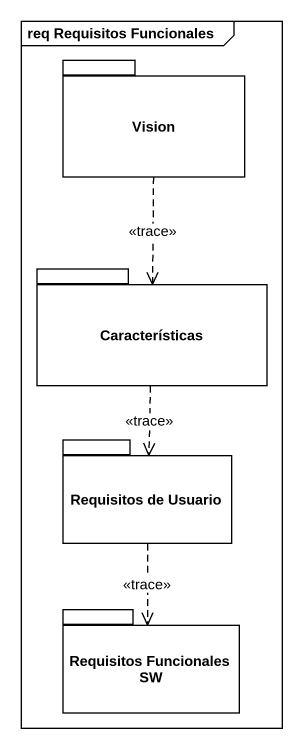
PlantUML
@startuml
mainframe req Requisitos Funcionales
package Vision {
}
package Características {
}
package "Requisitos de Usuario" as Requisitos_de_Usuario {
}
package "Requisitos Funcionales SW" as Requisitos_Funcionales_SW {
}
Vision ..> Características : <<trace>>
Características ..> Requisitos_de_Usuario : <<trace>>
Requisitos_de_Usuario ..> Requisitos_Funcionales_SW : <<trace>>
@enduml
